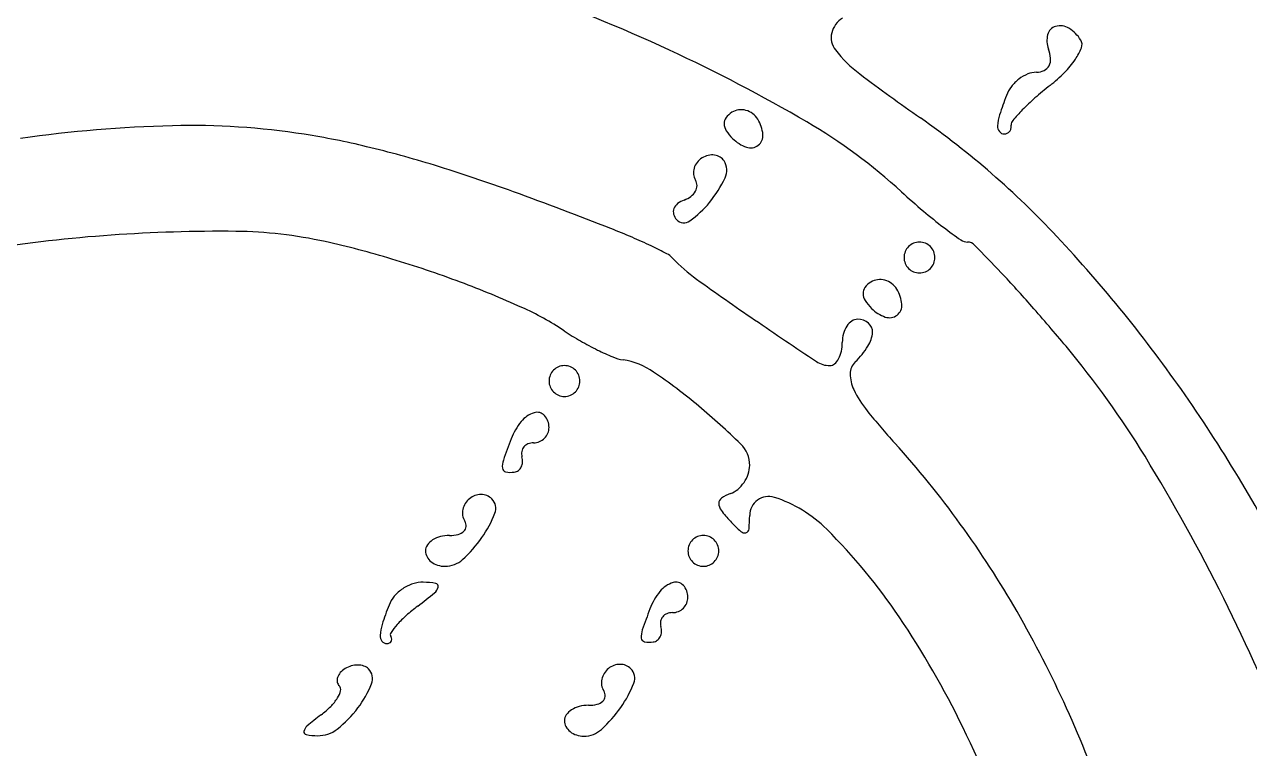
# Model space of a CAD drawing. Header units: metres. Extents: x -22 to 82, y -7 to 32.
# Drawn here: x 10.2981 to 10.4659, y 27.9833 to 28.0825 of the extents above; entities that cross this region are included whole.
import ezdxf

# ---------------------------------------------------------------- set-up
doc = ezdxf.new("R2010")
doc.units = ezdxf.units.M
doc.header["$LTSCALE"] = 2
doc.header["$MEASUREMENT"] = 0
doc.layers.add('ZSILUETAEDIFICIO', color=253, linetype='CONTINUOUS')
doc.layers.add('ZVEREDA', color=253, linetype='CONTINUOUS')

msp = doc.modelspace()

# ---------------------------------------------------------------- hatches: boundary and pattern name
at = {"layer": 'ZVEREDA'}
h = msp.add_hatch(dxfattribs=at)
h.set_pattern_fill('AR-SAND', color=256, scale=0.08)
h.set_pattern_definition([(37.50000000000001, (100.3217642182751, 117.4581959786875), (-0.0050394686487687, 0.1541459015210527), [0, -0.1216, 0, -0.136, 0, -0.13]), (7.499999999999999, (100.3217642182751, 117.4581959786875), (0.1415821364214182, 0.2257716852183792), [0, -0.0656, 0, -0.1096, 0, -0.042]), (327.5, (100.2233642182753, 117.4581959786875), (0.2491313489401196, 0.0004527242829572), [0, -0.04, 0, -0.144, 0, -0.188]), (317.5, (100.2233642182753, 117.4581959786875), (0.2404901283657835, 0.0702140451947399), [0, -0.02, 0, -0.0944, 0, -0.108])])
h.paths.add_polyline_path([(31.4583351261974, 30.10001185127862), (-5.580466054143699, 30.14202237673669), (-5.496152509190097, 24.7095630808688), (0.5053741138006274, 24.71459050236479), (0.5053741138006274, 23.02514520136083), (2.905374113800207, 23.02514520136083), (2.905811148500817, 24.71459050236479), (7.70575982083821, 24.71459050236479), (7.70575982083821, 23.02524487001511), (10.1053227861378, 23.02524487001511), (10.1057598208379, 24.71459050236479), (12.50561829493628, 24.71459050236479), (14.90575982083172, 24.71459050236479), (14.90575982083172, 23.02514520136083), (17.30547676903481, 23.02514520136083), (17.30591380373539, 24.71459050236479), (22.10547676902863, 24.63459050236452), (22.10547676902863, 23.02461800278962), (24.5050398048495, 23.02461800278962), (24.5050398048495, 24.63406330379348), (31.4583221007949, 24.61459050236454), (29.30561829493013, 24.61459050236454), (29.30561829493013, 20.61092766967829), (30.50572014345363, 20.61326742045304), (30.50572014345363, 24.61459050236454), (31.4583221007949, 24.61459050236454)])
h.paths.add_polyline_path([(3.274978631708791, 29.84745587849517), (21.85115500656482, 29.84745587849517), (21.85115500656482, 26.26298918530352), (3.274978631708791, 26.26298918530352)], flags=16)
edge = h.paths.add_edge_path(flags=0)
edge.add_line((4.190763625501631, 28.45334721717251), (4.191796270515823, 28.45334721717251))
edge.add_arc((4.030850849770815, 28.47872758158093), 0.1629343160792154, 351.0385129392877, 357.3660182868147)
edge.add_arc((4.112611057247875, 28.47496619707363), 0.0810876329450389, 344.53720768220717, 357.3660765305271, ccw=False)
edge = h.paths.add_edge_path(flags=0)
edge.add_arc((4.129473601766023, 28.48361260777853), 0.0424070857397566, 8.446156974039805, 17.04280200703507)
edge.add_arc((4.048520085864993, 28.46875624364435), 0.1245244297232045, 3.3254775150875844, 12.657113459455672, ccw=False)
edge.add_arc((4.009668740244905, 28.46649875537224), 0.1634413066505545, 3.325477516473139, 5.867953198212037)
edge.add_arc((4.024461425057098, 28.46801930679646), 0.148570677863494, 5.867861931155238, 8.446156969658695)
edge = h.paths.add_edge_path(flags=0)
edge.add_arc((4.187625943115307, 27.71049756740979), 0.005506773619038, 0, 44.649192788606285, ccw=False)
edge.add_line((4.193132716734738, 27.71049756740979), (4.193170576032799, 27.71059180186387))
edge.add_arc((4.083131412969806, 27.72142825678299), 0.110571452748189, 354.3757511834748, 357.7808422671732)
edge.add_arc((4.083495542828814, 27.72707965905653), 0.1105714527485412, 354.8460124112327, 363.6003750095574)
edge.add_arc((4.265141154600997, 27.71569919341579), 0.0736096129205384, 165.585485692761, 181.0365879312016)
edge = h.paths.add_edge_path(flags=0)
edge.add_ellipse((4.155844521799992, 27.55226263330349), major_axis=(-0.004886144824328529, 0.5517489951021792), ratio=0.0764573230342362, start_angle=264.41174822548277, end_angle=281.9145976805995, ccw=False)
edge.add_arc((-177.0033036909715, 27.24610176780652), 181.2017851309283, -3.410605131648481e-12, 0.07993633669821065, ccw=False)
edge.add_line((4.198481439956822, 27.24610176779618), (4.210484766247419, 27.6590139235833))
edge.add_ellipse((4.18687514976483, 27.77778923014426), major_axis=(0.01575538398604225, -0.1077800230216994), ratio=0.5161088083865675, start_angle=337.05526251174393, end_angle=345.80434126128097, ccw=False)
edge = h.paths.add_edge_path(flags=0)
edge.add_arc((387.0379938681306, 26.57348742740584), 383.1770730560518, 179.7962796488156, 179.8227156500893, ccw=False)
edge.add_arc((63.47661150482531, 27.72394417231078), 59.61364541384286, 179.6242268241421, 179.7962796450261, ccw=False)
edge.add_arc((107.9126775625507, 27.43250698258277), 104.0506671673548, 179.4892207827528, 179.6242268252662, ccw=False)
edge.add_arc((4.908773407262004, 28.32581589378475), 1.043191389333353, 173.5744382351789, 178.1175676432889, ccw=False)
edge.add_arc((3.941956756071903, 28.43638332363668), 0.0700943375474026, 136.9440126095541, 174.9430767679891, ccw=False)
edge.add_arc((3.939591411760631, 28.44492007257332), 0.0627084935053294, 98.57263522089539, 141.1716653543758, ccw=False)
edge.add_arc((3.971787529488921, 28.27408536092594), 0.2365196678389941, 91.78341864015289, 100.1162303726033, ccw=False)
edge.add_arc((4.161354391850892, 22.18584956753244), 6.327705978506592, 91.01273401402932, 91.78341864030182, ccw=False)
edge.add_line((4.049514576590127, 28.51256710557305), (4.169165289891879, 28.51468221717266))
edge.add_line((4.169165289891879, 28.51468221717232), (4.179750299263304, 28.53043944484654))
edge.add_arc((4.190827730734469, 28.52494372944767), 0.0123657743692955, 51.76101418273163, 153.6131534045893, ccw=False)
edge.add_line((4.198481439891822, 28.53465625290397), (4.198481439891822, 28.53636044799151))
edge.add_arc((4.193339192636984, 28.51586697619842), 0.0211287740527576, 75.9140893002533, 183.0668013861589)
edge.add_line((4.172240678425823, 28.51473658199643), (4.049514576590127, 28.51256710557305))
edge.add_arc((4.161354391844498, 22.18584956753244), 6.327705978506354, 91.01273401397248, 91.78341864024476)
edge.add_arc((3.971787529489319, 28.27408536092594), 0.2365196678390667, 91.78341864027549, 100.1162378328985)
edge.add_arc((3.941258338745911, 28.44519436956017), 0.0627084935053418, 100.1162378329312, 120.5228893311077)
edge.add_arc((3.942263761789718, 28.43729516592452), 0.0700943375474093, 117.9506432260986, 158.4595108276586)
edge.add_arc((4.001405707587139, 28.41591235581501), 0.1329691207264811, 159.2459526752788, 175.8968395766796)
edge.add_arc((4.909294928725814, 28.35078371074917), 1.04319138933335, 175.8968395763732, 179.4892207827571)
edge.add_arc((107.9126775622392, 27.43250698108915), 104.0506671670563, 179.4892207819287, 179.6242268244366)
edge.add_arc((63.47661150489225, 27.72394417644966), 59.6136454138861, 179.6242268281098, 179.7962796489794)
edge.add_arc((387.0379938451551, 26.57348740949783), 383.1770730331307, 179.7962796461218, 179.8227156473993)
edge.add_line((3.862755088178147, 27.75911035599103), (3.884622839891307, 27.72070371717251))
edge.add_arc((3.929255688633731, 27.74845655913333), 0.0525576961415898, 211.8734753522308, 222.0820973833024)
edge.add_arc((3.940104661909288, 27.75825274944765), 0.0671749997825091, 222.0818102784924, 230.2563674642507)
edge.add_arc((3.958449832274908, 27.78343227505326), 0.0982851158739191, 231.4181484407944, 254.9741783521728)
edge.add_arc((3.959368323424485, 27.7758030788865), 0.0911999037654329, 253.1739702547738, 268.217256623099)
edge.add_arc((3.968627737210397, 41.24924821526616), 13.56460629090511, 269.9489048779313, 270.3532500274084)
edge.add_arc((4.049525169780992, 16.95504494612499), 10.72985513343538, 89.5075836061958, 89.98540653837108, ccw=False)
edge.add_arc((4.130247462298712, 27.54011210430104), 0.1448483138350315, 64.17034698782749, 85.44946313993978, ccw=False)
edge.add_arc((4.191746138397974, 27.66642980881176), 0.0043674083606586, 1.4282544963651844, 68.34992075025048, ccw=False)
edge.add_arc((4.197384248272812, 27.67701561994579), 0.0105538936861254, 212.0429010611537, 263.0773218994982, ccw=False)
edge.add_arc((4.200612712082403, 27.70999352945552), 0.0404527841329601, 231.8085000024286, 252.4850053579366, ccw=False)
edge.add_arc((4.161788889977004, 27.66257060467501), 0.0208577567284913, 48.53142696656482, 82.63062587060486)
edge.add_arc((4.11933816690663, 27.13308106570912), 0.5520225538390414, 85.31102351279071, 89.99478211468639)
edge.add_arc((4.118411279294634, 16.9552485283175), 10.72985513343608, 89.99478211606726, 90.35325002811415)
edge.add_arc((4.073781246147718, 41.2494889468843), 13.56460629090747, 269.50474175352076, 269.9090879921701, ccw=False)
edge.add_arc((3.956613111675125, 27.77658927219733), 0.0911999037654514, 239.2648217281377, 269.94890487625094, ccw=False)
edge.add_arc((3.940104661909288, 27.75825274944765), 0.0671749997825307, 215.766892496466, 243.3781184107606, ccw=False)
edge.add_line((3.885598753388649, 27.71898970661965), (3.862755088177721, 27.75911035598011))
edge = h.paths.add_edge_path(flags=0)
edge.add_arc((3.982208672812931, 27.77710128656037), 0.0039699795081061, 57.093542815945284, 128.0095147918335, ccw=False)
edge.add_arc((3.983777369758798, 27.77691396217733), 0.0035691351575788, -36.39606693346491, 80.51639118771561, ccw=False)
edge.add_arc((3.985008823383225, 27.77555727172944), 0.0018093348073117, 293.7971605359992, 335.12409378026587, ccw=False)
edge.add_arc((3.984854518882713, 27.77590723729099), 0.002191808038586, 257.1681723130867, 293.7964911424778, ccw=False)
edge.add_arc((3.98554989726631, 27.77896024180501), 0.0053230039216045, 238.282669802615, 257.1684968903267, ccw=False)
edge.add_arc((3.980302814458611, 27.77683864407101), 0.0034331700992157, 99.02971341141892, 315.4979837284754, ccw=False)
edge = h.paths.add_edge_path(flags=0)
edge.add_arc((4.003867887505493, 27.77651366478631), 0.0041965817445002, 179.5419055987072, 270.4580944011244)
edge.add_arc((4.003949051078308, 27.77651352882827), 0.0041965817444636, 269.3499522369119, 383.1232100615633)
edge.add_arc((4.003864094692489, 27.77672872215237), 0.0041965817444639, 19.96411019100292, 182.4788541983977)
edge = h.paths.add_edge_path(flags=0)
edge.add_arc((3.979353550216473, 28.42993420992462), 0.0009651872828333, 125.0907544769644, 237.6009057839097)
edge.add_arc((3.995965221876986, 28.40704187017155), 0.0279429480104366, 127.8062335931203, 268.779035296377)
edge.add_line((3.995369806797299, 28.37910526650563), (4.002718144077988, 28.38645734180113))
edge.add_arc((4.10007393273122, 28.38764962442366), 0.0973630891154655, 166.3647067637932, 180.7016464897838, ccw=False)
edge.add_arc((3.991574634341134, 28.42003595056144), 0.0167827455633406, 325.7976337708378, 488.477492724186)
edge.add_arc((3.995342312636922, 28.45231582363164), 0.0238394652163404, 233.4109544616884, 272.5958997522416)
edge.add_arc((3.987035091752404, 28.42505208948006), 0.0100004255996245, 20.17316381762081, 145.4473270086913)

# ---------------------------------------------------------------- linework, layer by layer
at = {"layer": 'ZSILUETAEDIFICIO'}
for centre, radius, start, end in [((10.2861916228928, 27.86268072773811), 0.2383876430528944, 65.12823127764773, 70.51075287687961), ((10.4119231257948, 28.08052488459276), 0.0033274587579453, 121.7174357883785, 166.269646881682), ((10.43978667170379, 28.08070552467353), 0.0015572757309076, 105.5201894173589, 166.2841213048694), ((10.43998770434899, 28.07998150490386), 0.0023086869036134, 58.36049932924392, 105.5194581811926), ((10.43859536029214, 28.07772175195464), 0.0049629486398882, 31.71730872295899, 58.3606338690279), ((10.41133958381872, 28.08066746874226), 0.0027267496124189, 166.2697366549018, 217.9386369494698), ((10.4414894117765, 28.0802899251355), 0.003310001246021, 166.2838474472766, 200.9937057298027), ((10.4418242853005, 28.079717328475), 0.0011671243080943, 338.6115647759785, 31.71714076480553), ((10.29246131408061, 27.87620516267987), 0.2234806189340594, 59.68087667730228, 65.12822089847145), ((10.42327490574624, 28.08997169912556), 0.0178601766050557, 217.9383911969365, 233.071550913574), ((10.43426220781274, 28.07751660772584), 0.0044310430369022, 4.132737628289629, 20.99327880041402), ((10.43541491597782, 28.08222756202554), 0.0080505309931481, 325.8234357223482, 338.6120853956331), ((10.43715925623181, 28.07750614601315), 0.001479851524876, 295.2730957530889, 332.3455756800291), ((10.43679071111697, 28.07769930570578), 0.0018959478686933, 332.3444249732943, 4.132725819465466), ((10.4314960566914, 28.08488852434181), 0.0127874264483796, 315.3280440838674, 325.8232470412867), ((10.60039630134563, 28.32563270298874), 0.3126619702239304, 233.0716880379479, 234.9518641570641), ((10.43786347775884, 28.07046818282248), 0.0057333276280258, 127.8860745293513, 142.5027748055403), ((10.43755032103599, 28.07087071092724), 0.0052233315429613, 112.5865156050535, 127.8864707288058), ((10.4367366913163, 28.07282667351183), 0.0031048927421527, 90.000225256457, 112.5868373212063), ((10.43673669189613, 28.07840127078646), 0.0024697045323923, 269.9997033582642, 295.2721500126124), ((10.42537927414583, 28.09093564885427), 0.0213887486477927, 308.1885755987423, 315.3280695382681), ((10.43718365087602, 28.07098987894966), 0.0048763962232927, 142.5036969297192, 159.0070076075959), ((10.4691028323611, 28.035349996256), 0.049332636503951, 128.1884905459, 131.3116047442398), ((10.48562368028271, 28.05240165521315), 0.0567604834810618, 159.0064084544352, 161.8385092602177), ((10.4566402578769, 28.04953003720584), 0.0304543599905357, 131.3115842042812, 135.7940635204051), ((10.3965129118358, 28.06799811078213), 0.0028704185964498, 121.7172248658192, 143.3392968911335), ((10.39624752609765, 28.06842754072204), 0.0023656021315717, 97.62213844920858, 121.71751280948), ((10.3962740858635, 28.06822914830701), 0.0025657644942608, 74.95087813791426, 97.62237175306973), ((10.39623750569598, 28.06809324634497), 0.0027065034389029, 52.94938114115278, 74.95005142813903), ((10.39615838079251, 28.06798834108713), 0.0028379030594815, 31.71809708991359, 52.95054586219545), ((10.43723046113311, 28.06827648021704), 0.0058300041139375, 161.8383025944485, 176.9107639561119), ((10.45667617107873, 28.04949534494864), 0.0305042927599842, 135.7943853785837, 139.4151773656761), ((10.32280895853111, 27.89060952402451), 0.1780482453460931, 91.43131192003165, 98.15476104317874), ((10.32087677494499, 27.96794125995643), 0.1006923747501997, 81.12894164435654, 91.43134072316549), ((10.39527664451523, 28.06891827274745), 0.0013292972741739, 143.3391247816635, 181.7666768517223), ((10.39581325562111, 28.06893483948136), 0.0018661640504394, 181.7671508352695, 212.7664696924361), ((10.39451267221352, 28.06697127933728), 0.0047725273971992, 5.200487558691635, 31.7174148654842), ((10.36688237299649, 28.00346402133715), 0.0760583983669725, 47.51147118611591, 59.68087457050388), ((10.35193461469842, 27.97142656632047), 0.1199986323101735, 43.11838232502209, 54.95180958847781), ((10.43257215447622, 28.06852789665857), 0.0011649177120169, 176.9112191618429, 218.5472812085044), ((10.4322261277155, 28.06848545502845), 0.0010662919077469, 321.5853309740456, 345.0869240586538), ((10.4319889323894, 28.06854856631554), 0.0013117397730014, 345.0894344872092, 5.209367558817184), ((10.43419924546581, 28.06875005521584), 0.0009077380200644, 139.4142522920402, 185.2074993663981), ((10.3199864983583, 27.96223763847416), 0.106465059603046, 76.42856222518367, 81.12890720554874), ((10.3997170450896, 28.07144739813685), 0.0065086335669546, 212.7662489835551, 225.0000989896614), ((10.39862337773343, 28.07035372660062), 0.0049619514033953, 225.0000957156544, 250.8451938227948), ((10.39760362058473, 28.06725261288227), 0.0016688021521433, 307.3122491571051, 5.200190541234049), ((10.4323467828215, 28.06834831222864), 0.0008767459746729, 218.5466745684211, 269.9997574122611), ((10.43234678456398, 28.06836075011466), 0.0008891838605865, 269.9996485193053, 296.3555590515505), ((10.43232310936332, 28.06840852453985), 0.0009425028140551, 296.3558825806177, 321.5864429929528), ((10.3081320414997, 27.91313184040064), 0.1569814683404703, 72.9148518350674, 76.4284121071762), ((10.39756418128829, 28.06730435411998), 0.001733860693293, 250.8448451359461, 307.3123950777889), ((10.28749615137963, 27.84599186078697), 0.2272211780749427, 70.03807096931249, 72.91485555074688), ((10.39210910498721, 28.06211227952463), 0.0023738145440397, 141.8399203824546, 163.469488311258), ((10.39229772776773, 28.06196406385732), 0.0026137029293244, 121.7173123295238, 141.8399744582162), ((10.39241881096649, 28.06176820274396), 0.002843969548626, 103.27831411855, 121.7179145341078), ((10.39231705605812, 28.06219927636437), 0.002401049096564, 82.34296505086387, 103.2777176678883), ((10.39236664984699, 28.06256809864868), 0.0020289074282657, 59.33497279027164, 82.34320742505312), ((10.39259041854731, 28.06294551793263), 0.001590138984742, 31.71695699452228, 59.33450808032706), ((10.3918804381303, 28.06250668816853), 0.002424790860246, 334.7570031421382, 31.71789357845152), ((10.391896838815, 28.06217532939047), 0.0021523823629395, 163.4707843271805, 186.3240486971203), ((10.39161620658001, 28.06214417595635), 0.0018700262320069, 186.3224616238516, 211.7167083623843), ((10.37910987142712, 28.06852798060947), 0.016543690837834, 320.9227171890874, 334.7563447431887), ((10.38882295022972, 28.06041787056267), 0.0014136319949654, 359.5033156029279, 31.7177303060532), ((10.38861422264543, 28.06041971730451), 0.0016223677459301, 330.4458582863953, 359.5019989420753), ((10.1772602360131, 27.54249438675527), 0.5501184895848193, 68.5520496889405, 70.03805220165502), ((10.38954966665889, 28.05541053145618), 0.0032000457558664, 109.647563233013, 127.9981291068197), ((10.38725686264232, 28.06183258320385), 0.0036190230155712, 289.647642783933, 306.4343280375825), ((10.38134735082193, 28.06671102875453), 0.0136613952108813, 305.3528799361526, 320.9229589117618), ((10.38807351930222, 28.06072622934704), 0.0022439059460879, 306.4351777463041, 330.447591693145), ((10.48915080664372, 28.13695015492755), 0.1049612627956709, 227.5114371402526, 229.6883821042128), ((10.38822307545772, 28.05679559319617), 0.0012392391512749, 158.5551287578597, 194.5451929646053), ((10.38866125700341, 28.05690923576668), 0.001691917513064, 194.5436295154171, 223.0502389444254), ((10.3885759275324, 28.05665697109868), 0.0016183442452481, 127.9987068508957, 158.5544035714821), ((10.4640781515493, 28.10739706212877), 0.0662053170940133, 229.6880558759289, 232.7625921356105), ((10.38844457401521, 28.05670684727517), 0.0013954168916006, 223.0510540761901, 305.3529840539139), ((10.4705143775293, 28.11586522069825), 0.0768417974520586, 232.7626958373917, 234.9478906464043), ((10.32491042713562, 27.84241868253093), 0.211724202090384, 94.0444400891032, 98.71340009926759), ((10.32486025804224, 27.84312285576652), 0.2110182440606514, 89.40813693997083, 94.04433726890605), ((10.32642622049551, 27.99470338901631), 0.0594296221306691, 77.50233627811988, 89.40821989008975), ((10.34084117453381, 27.95887916370827), 0.1027539783371153, 66.7962349425202, 68.55174329217154), ((10.3528396516169, 27.98686821667735), 0.0723015475903544, 64.51171267253939, 66.7963634947938), ((10.42731238773578, 28.05428569426556), 0.0016191280115809, 234.9485787409296, 270.0005794106919), ((10.29793241790074, 27.92085941131347), 0.1939802139670782, 34.86065551884793, 43.11844392829804), ((10.31192899190614, 27.92929919260632), 0.1264212525389777, 73.2234089298243, 77.50221889641283), ((10.35116688194901, 27.98335761641977), 0.0761903098627488, 62.70726033470105, 64.51226925069751), ((10.42069756998191, 28.05055154309895), 0.0020982908723822, 157.3753071537919, 179.9993677297945), ((10.42072622961791, 28.05053965718486), 0.002129317422616, 135.0007884557555, 157.3767585279062), ((10.42072618817863, 28.05053961574555), 0.0021293174226753, 112.6232414641004, 134.9992115355853), ((10.42071430226471, 28.05056827538232), 0.0020982908719379, 90.0006322764197, 112.6246928509962), ((10.42071425595421, 28.05056827538232), 0.0020982908719275, 67.37530714900383, 89.9993677235803), ((10.42070237004083, 28.05053961574447), 0.0021293174236129, 45.00078848604417, 67.37675855896137), ((10.42070232860101, 28.05053965718594), 0.0021293174221929, 22.6232414438527, 44.99921151395584), ((10.42073098823701, 28.05055154309781), 0.002098290872795, 0.0006323012501987612, 22.62469287485876), ((10.42731239761471, 28.05133196742833), 0.0013345988255051, 44.33417797341856, 89.99972117539572), ((10.2050908642448, 27.83421429594028), 0.3120152920873854, 43.36887347466332, 44.33441623844311), ((10.30384572366552, 27.90248494862095), 0.1544273751872635, 69.5409226068798, 73.22357832679269), ((10.384793234992, 28.04852783970142), 0.0028562139624781, 43.23065082854378, 62.70636905663515), ((10.40341054195031, 28.06602960828479), 0.0226960075050088, 223.2310225887911, 234.3196376623669), ((10.42069756998151, 28.05055158940928), 0.0020982908719379, 180.0006322764197, 202.6246928509859), ((10.42072622961791, 28.05056347532337), 0.0021293174226753, 202.6232414720938, 224.9992115442445), ((10.42070232860101, 28.05056347532229), 0.0021293174221787, 315.0007884860442, 337.3767585561473), ((10.42073098823741, 28.05055158941047), 0.0020982908723822, 337.3753071203532, 359.9993676925357), ((10.42072618817863, 28.05056351676262), 0.0021293174227384, 225.0007884644147, 247.3767585358996), ((10.4207143022652, 28.05053485712574), 0.0020982908719275, 247.3753071351691, 269.999367711152), ((10.42071425595373, 28.05053485712574), 0.002098290871903, 270.000632288848, 292.6246928648309), ((10.42070237004083, 28.05056351676382), 0.0021293174234792, 292.6232414410386, 314.9992115139558), ((10.3077021605188, 27.9311429778453), 0.1708620154740727, 41.27751773050776, 43.36898480532804), ((10.3096183813675, 27.91795860661), 0.1379119984584321, 65.76726144727786, 69.5408787895816), ((10.6330019277882, 28.38577389644348), 0.4163311358421322, 234.3198677153873, 235.6532400518502), ((10.41431164451501, 28.04565327274742), 0.0013292972741739, 143.3391247816635, 181.7666768517223), ((10.41554791183563, 28.04473311078215), 0.0028704185964498, 121.7172248658192, 143.3392968911335), ((10.4152825260978, 28.04516254072098), 0.0023656021327778, 97.62213844555615, 121.7175128043688), ((10.41530908586381, 28.04496414830817), 0.002565764493134, 74.95087814112497, 97.62237175643452), ((10.41527250569581, 28.04482824634516), 0.0027065034386833, 52.94938113824958, 74.9500514268979), ((10.41519338079274, 28.04472334108601), 0.0028379030601149, 31.71809710944002, 52.95054588335361), ((10.41484825562043, 28.04566983948104), 0.001866164049934, 181.7671508287266, 212.7664696941246), ((10.41875204508941, 28.04818239813653), 0.0065086335667939, 212.7662489818775, 225.0000989882335), ((10.41354767221421, 28.04370627933713), 0.0047725273968124, 5.200487561909643, 31.71741486836294), ((10.34956313908259, 28.00670441976797), 0.0405908649781251, 56.38496107000672, 65.76705708236057), ((10.41765837773323, 28.04708872660149), 0.0049619514041053, 225.00009572307, 250.8451938312037), ((10.41663862058499, 28.04398761288212), 0.0016688021521639, 307.3122491571051, 5.200190549017446), ((10.20794680378071, 27.84357551514597), 0.3035993189026409, 39.91750009280764, 41.27745675305782), ((10.91781962560179, 28.80256735268432), 0.9211458604214512, 235.6531493673065, 236.2898184314836), ((10.4128251036729, 28.03978329282296), 0.002481269816761, 123.7188989344865, 146.3102772408539), ((10.41225427275484, 28.04063857134753), 0.0014529949065576, 89.99974941824253, 123.7181324752991), ((10.41225428347272, 28.03976951309426), 0.0023220531600186, 50.67682847714145, 90.00010766279009), ((10.41276274325421, 28.04039023282837), 0.0015196665088495, 356.7589709384123, 50.67645583704827), ((10.4165991812886, 28.04403935411983), 0.001733860693293, 250.8448451359461, 307.3123950777889), ((10.39464861865798, 28.07452578859181), 0.0408489197583632, 236.3856553696426, 240.0804546484518), ((10.41487398361622, 28.03891907917301), 0.0047347045065357, 165.1577289389735, 180.0001563348837), ((10.41362487850782, 28.03925010876526), 0.003442480005001, 146.3101694179221, 165.1579817168483), ((10.41039242171723, 28.04052444445324), 0.0038937846502727, 327.0062093100919, 356.759157012514), ((10.39475064685513, 28.07470190817827), 0.0410524572762375, 240.0796381454638, 243.7606899975323), ((10.39240425274212, 28.06994212212612), 0.0357457512785965, 243.7610225676866, 247.4555927229224), ((10.40420676689311, 28.03891911080348), 0.0059325122166674, 348.1926570701908, 359.9995697458022), ((10.40260856570529, 28.0455781770753), 0.013174335702209, 314.9998541814895, 327.006075613653), ((10.34437303454641, 27.95771624004681), 0.1257223346641292, 31.45262187431227, 39.9175450438256), ((10.38108881123551, 28.04268387001252), 0.0062321692397092, 247.4551214282811, 260.9101086746257), ((10.37847390074032, 28.026339643298), 0.0103199153359127, 55.72965152311676, 80.91039905933708), ((10.40844092156041, 28.03908015784816), 0.0033335915942241, 236.2898200212158, 270.0001297521769), ((10.40749538924481, 28.03782683798551), 0.0024330616485872, 310.9230620856542, 331.8373596801135), ((10.40625466264302, 28.03849091760253), 0.0038403300049123, 331.8393445283187, 348.1939943704343), ((10.41361177728299, 28.03457492066156), 0.0023865870444943, 135.0000438131673, 179.381902955027), ((10.372081229618, 28.03361965718483), 0.0021293174230358, 135.0007884644147, 157.3767585326241), ((10.3720811881783, 28.03361961574552), 0.0021293174226753, 112.6232414641004, 134.9992115355853), ((10.37206930226441, 28.03364827538104), 0.0020982908729873, 90.0006322639914, 112.6246928390549), ((10.37206925595433, 28.03364827538212), 0.0020982908719275, 67.37530714900383, 89.9993677235803), ((10.37205737004052, 28.03361961574552), 0.0021293174227384, 45.0007884644147, 67.37675853589961), ((10.3720573286011, 28.03361965718483), 0.0021293174226753, 22.6232414720938, 44.99921154424447), ((10.33905411917411, 27.96848744227248), 0.0803256032634621, 50.17881733436473, 55.72992174288083), ((10.40844092437763, 28.03673613793404), 0.000989571680077, 270.0002739866405, 310.9242691193039), ((10.41598972569611, 28.03454929140531), 0.0047646735681671, 179.3821992209132, 205.867015724459), ((10.37205256998124, 28.03363154309898), 0.0020982908719275, 157.3753071490141, 179.9993677235803), ((10.37205256998161, 28.03363158940948), 0.0020982908724451, 180.0006322764197, 202.6246928519422), ((10.372081229618, 28.03364347532334), 0.0021293174229968, 202.6232414673759, 224.9992115355853), ((10.3720573286011, 28.03364347532334), 0.002129317422616, 315.0007884557555, 337.3767585279062), ((10.37208598823761, 28.03363154309898), 0.0020982908719379, 0.0006322764196846798, 22.62469285098589), ((10.3720859882371, 28.03363158940948), 0.0020982908723822, 337.3753071480579, 359.9993677235803), ((10.3720811881783, 28.03364351676265), 0.0021293174227384, 225.0007884644147, 247.3767585358996), ((10.37206930226489, 28.03361485712696), 0.0020982908730643, 247.3753071471131, 269.9993677235803), ((10.3720692559539, 28.03361485712577), 0.002098290871903, 270.000632288848, 292.6246928648309), ((10.37205737004052, 28.03364351676265), 0.0021293174226753, 292.6232414641004, 314.9992115355853), ((10.42549187245211, 28.03915639811146), 0.0153247978651895, 205.8665793213738, 218.923663838974), ((10.2903645855497, 27.9155877042715), 0.2032031734502185, 26.76744853562316, 34.86066389010814), ((10.32969715244121, 27.95726561916513), 0.0949366312989974, 45.51614882476889, 50.17869436687076), ((10.49460728300141, 28.09497271468246), 0.1041639850010556, 218.9236912136942, 222.095841348458), ((10.37299730947984, 28.02253797866524), 0.0088267117396658, 141.1444951798288, 159.0060698323223), ((10.36900685083199, 28.02575280531266), 0.0037023707489196, 106.9713312015039, 141.1450475942768), ((10.3683224358135, 28.02799536937266), 0.0013576922038859, 42.28733690305253, 106.9704764282475), ((10.36754317261031, 28.02728654602527), 0.0024111064990163, 0.0004807067799813173, 42.2884471110617), ((10.36782732860073, 28.02729847532333), 0.0021293174230358, 315.0007884644147, 337.3767585326241), ((10.36785598823712, 28.0272865894093), 0.0020982908723822, 337.3753071537919, 359.9993677297945), ((10.45305726339512, 27.99181627741456), 0.0945787912981661, 159.0064685193458, 160.8763320884484), ((10.36750713478321, 28.02377387522125), 0.001309847908802, 140.1946090810527, 170.3478981166074), ((10.36759590992747, 28.02369990925928), 0.0014253987189591, 111.5311280687282, 140.1950059469667), ((10.36783924981393, 28.02308299835147), 0.0020885679029797, 89.99919632878137, 111.5297237525596), ((10.36783925595432, 28.02726985712593), 0.0020982908719379, 270.0006322764197, 292.6246928509962), ((10.3678273700404, 28.02729851676264), 0.0021293174226753, 292.6232414641004, 314.9992115355853), ((10.39334208450032, 28.02206769623496), 0.0041071946093355, 359.9999305166657, 45.51615586410144), ((10.3178941337635, 27.93532330436926), 0.1339861175119414, 29.87117182767892, 42.09588058669274), ((10.36620582961473, 28.02193147104254), 0.002654385197562, 160.8764047539854, 185.5144911093462), ((10.3678586797557, 28.02371407078846), 0.0016664435309205, 170.3473497473078, 195.5237951550162), ((10.36400591101693, 28.02264388104396), 0.0023321978688656, 357.0791635786384, 15.52377344754045), ((10.23209705010569, 27.88904203733165), 0.2573355665230205, 26.49895805150379, 31.45243803226886), ((10.36411617133689, 28.02172973388866), 0.0005550115774222, 185.5152594269543, 259.3871762966435), ((10.364701932381, 28.02485526037731), 0.003734953688651, 259.3855088548509, 277.5942000491203), ((10.3650353961286, 28.02235411977529), 0.0012116815307498, 277.5942923691698, 306.6499819826188), ((10.3649524172445, 28.02246563578984), 0.0013506826698765, 306.6502797175885, 333.4349069652361), ((10.36466298532721, 28.0226103296792), 0.0016742675212277, 333.4355905656864, 357.0800468542787), ((10.39385044188862, 28.02206771823194), 0.0035988372210682, 340.9143535982134, 359.9995704948734), ((10.39275445550831, 28.02242787490263), 0.0047499349344009, 310.1335700576878, 325.5784026913788), ((10.39269834079712, 28.02246626720103), 0.0048179263078839, 325.5790042655753, 340.9152369584652), ((10.36067724603413, 28.0155160169823), 0.0025722399256612, 90.54333006825496, 129.1909727456685), ((10.3606724388799, 28.01602366549747), 0.0020645686506457, 45.00020657640433, 90.54352347534044), ((10.3967001349813, 28.01304242765298), 0.0055036482928931, 110.1357419141936, 124.3353774778402), ((10.39364707514574, 28.02136910294217), 0.0033650999689884, 290.1363515701296, 310.1336987890818), ((10.40003789783191, 28.01523107455398), 0.0025886187220037, 72.09471573857131, 180.0001837059789), ((10.36023133441063, 28.01557477986603), 0.0021386426583023, 167.2192768365537, 211.7178721495821), ((10.36071963865672, 28.01546397872346), 0.0026393600727602, 129.1903822804325, 167.218559290465), ((10.36083853734382, 28.01618978690988), 0.0018296537233263, 338.551307107239, 44.99972495097233), ((10.3940831566122, 28.0168737325485), 0.0008638775026784, 124.3369417288454, 180.0010807162854), ((10.39477031031331, 28.01687370009978), 0.0015510312036722, 179.999403256046, 217.2861593096218), ((10.39528724574913, 28.00052754432232), 0.0180405602336555, 45.19625155380747, 72.09458388277861), ((10.35732048004391, 28.01377578430112), 0.0012832659011752, 356.7872904389005, 31.71637972183677), ((10.3474792306927, 28.0214381639608), 0.0161829298604104, 325.1254606809832, 338.5518984558649), ((10.40833879002301, 28.02720525843949), 0.0186052019354849, 217.2869571091158, 223.3318639513072), ((10.41419472710029, 28.03272941631428), 0.0266555633704446, 223.3313167668377, 227.6955816440878), ((10.377583798708, 28.01523101348903), 0.019865480401747, 354.6203792664595, 0.0001521842274883348), ((10.3570789750145, 28.0143532452185), 0.0017806465791996, 283.8898190323841, 313.4207766779676), ((10.35764256182782, 28.01375765796325), 0.0009606744619133, 313.422565955279, 356.7901190003465), ((10.39673735057448, 28.01354700133498), 0.0007186198421377, 227.6966238057224, 286.7000469206939), ((10.39677431095041, 28.01342387805187), 0.0005900686394516, 286.6980463204354, 354.6188788582652), ((10.35156901205281, 27.95650851370243), 0.0800805393941941, 34.02249176952917, 45.19639064600614), ((10.35444279852001, 28.01036655286981), 0.0014085194107519, 145.0623058855672, 179.9994555511018), ((10.35538169299912, 28.00971068535432), 0.0025538076016652, 122.6771825818017, 145.0629138449642), ((10.355966417346, 28.00879913625187), 0.0036367777432988, 104.2562324458591, 122.6776165274809), ((10.35633155895241, 28.00736170181813), 0.0051198644361779, 89.99949465500566, 104.255292263049), ((10.35633161921052, 28.01737554218295), 0.0048939759288038, 269.9998232034829, 283.8896238087997), ((10.3462024277066, 28.02232817878144), 0.0177393206316231, 312.1860910692614, 325.1250686301475), ((10.39108756998144, 28.01036654309883), 0.0020982908719275, 157.3753071490141, 179.9993677235803), ((10.3911162296188, 28.01035465718502), 0.0021293174233681, 135.0007884730646, 157.3767585429725), ((10.39111618817813, 28.01035461574543), 0.0021293174225145, 112.6232414527827, 134.999211522615), ((10.39110430226512, 28.01038327538231), 0.002098290871903, 90.00063228884795, 112.6246928648309), ((10.39110425595371, 28.01038327538231), 0.0020982908719275, 67.37530713516908, 89.99936771115203), ((10.3910923700407, 28.01035461574435), 0.0021293174236129, 45.00078849036454, 67.37675855896137), ((10.39109232860099, 28.01035465718502), 0.0021293174229968, 22.62324146173451, 44.9992115355853), ((10.39112098823782, 28.01036654309883), 0.0020982908719379, 0.0006322764196846798, 22.62469285098589), ((10.35472300352313, 28.01036654827897), 0.0016887244137877, 179.9993901277519, 208.530595688595), ((10.3552152592604, 28.01063418400406), 0.0022490320006349, 208.5310928763566, 231.550444627644), ((10.39108756998192, 28.01036658940927), 0.0020982908723577, 180.0006322702055, 202.6246928462081), ((10.39111622961829, 28.01037847532336), 0.0021293174229968, 202.6232414673759, 224.9992115355853), ((10.39109232860142, 28.01037847532336), 0.002129317422616, 315.0007884557555, 337.3767585279062), ((10.39112098823742, 28.01036658940927), 0.0020982908723822, 337.3753071537919, 359.9993677297945), ((10.35551694224949, 28.01101419724716), 0.0027342357617592, 231.5512210601588, 252.1852513708008), ((10.35569804993591, 28.01157756122899), 0.0033259949748951, 252.1840816607282, 269.9996412286703), ((10.35569801579982, 28.01185085430052), 0.0035992880464914, 270.0002118698917, 312.1865158466214), ((10.39111618817847, 28.01037851676261), 0.0021293174227384, 225.0007884644147, 247.3767585358996), ((10.39110430226472, 28.01034985712596), 0.0020982908719275, 247.3753071490038, 269.9993677235803), ((10.39110425595413, 28.01034985712596), 0.0020982908719379, 270.0006322764197, 292.6246928509962), ((10.39109237004033, 28.01037851676381), 0.0021293174238007, 292.6232414523272, 314.999211522615), ((10.35264893241063, 28.00178893947651), 0.0042811539401062, 88.89083755653579, 108.1999920249751), ((10.3525027235662, 27.99423027180825), 0.0118412355493865, 80.58700594380169, 88.89148669390168), ((10.3880418508318, 28.00248780531211), 0.0037023707493475, 106.9713311927086, 141.145047586047), ((10.38735743581384, 28.00473036937257), 0.0013576922038859, 42.28733691597398, 106.9704764282475), ((10.35308675958214, 28.00041468832598), 0.0057216088343424, 123.63566051744, 139.1379844273744), ((10.35311452109249, 28.00037284272713), 0.0057718258773299, 108.1999918261003, 123.6350142443524), ((10.30767691160582, 28.06143326195786), 0.0734823891373971, 307.0752739941548, 309.3477793117925), ((10.35332943246411, 28.00575158966728), 0.0014782136348919, 309.3475699378445, 346.9732388586402), ((10.35437273518551, 28.00551020078876), 0.0004073498905135, 346.9746287656047, 80.5874378294289), ((10.39203230947965, 27.99927297866543), 0.0088267117396658, 141.1444951798288, 159.0060698323223), ((10.38657817261063, 28.00402154602443), 0.0024111064991389, 0.000480722986255974, 42.28844713033499), ((10.40102368028263, 27.98260665520417), 0.0567604834838967, 159.0064084457036, 161.8385092514978), ((10.35186698057373, 28.00146981898916), 0.0041087971458121, 139.1373470238247, 159.0061828399018), ((10.3679391553294, 27.98168092061701), 0.0264774726469889, 127.0754589445494, 131.5015805078644), ((10.38686232860093, 28.0040334753233), 0.0021293174230358, 315.0007884644147, 337.3767585326241), ((10.38689098823741, 28.00402158940949), 0.0020982908723822, 337.3753071480579, 359.9993677235803), ((10.23454220734149, 27.89026064346064), 0.2546035718959632, 21.53617634277221, 26.49904843414575), ((10.36017170818349, 27.99045990718651), 0.0147555342257969, 131.5015101424239, 138.3584557667754), ((10.47209226340172, 27.96855127742867), 0.0945787912995629, 159.0064685286635, 160.876332097776), ((10.38654213478247, 28.00050887522144), 0.0013098479083071, 140.1946090759653, 170.3478981230826), ((10.38663090992782, 28.0004349092585), 0.0014253987195936, 111.5311280586728, 140.1950059376059), ((10.38687424981373, 27.99981799835251), 0.0020885679018428, 89.99919632878137, 111.5297237523927), ((10.38687425595464, 28.00400485712703), 0.0020982908729873, 270.0006322639913, 292.6246928390549), ((10.38686237004072, 28.00403351676266), 0.0021293174226753, 292.6232414641004, 314.9992115355853), ((10.3147770668877, 27.93167096322333), 0.1244714297077913, 25.99292987315106, 34.02251111715916), ((10.297635585129, 27.92368788538852), 0.1573483042162221, 19.03447478122716, 29.87110751073903), ((10.35263046113391, 27.99848148021727), 0.0058300041148334, 161.8383025972282, 176.9107639588256), ((10.35762247442989, 27.99272658911332), 0.0113443116172075, 138.3586774076531, 145.2176838336481), ((10.38524082961499, 27.99866647104147), 0.0026543851979054, 160.8764047308136, 185.5144910839815), ((10.38369798532742, 27.99934532967916), 0.0016742675207735, 333.4355905587206, 357.080046853496), ((10.38689367975601, 28.00044907078842), 0.0016664435313688, 170.3473497499178, 195.5237951508252), ((10.38304091101674, 27.99937888104364), 0.0023321978689265, 357.0791635842215, 15.5237734529184), ((10.34797215447614, 27.99873289665868), 0.0011649177121586, 176.9112191729976, 218.5472812172454), ((10.34774678282091, 27.99855331222903), 0.0008767459749003, 218.5466746101842, 269.9997574717188), ((10.34774677197922, 27.99858984874413), 0.0009132824900826, 270.0004473358849, 293.3623342150214), ((10.34791971364373, 27.99818949379801), 0.0004771713779889, 293.3617835453416, 331.3166123712467), ((10.34873909040081, 27.99889662902098), 0.0005284018418061, 145.2170150845018, 208.6829155319573), ((10.34734261221431, 27.99813262316076), 0.0010634072798967, 7.650320354143298, 28.68279788603826), ((10.34788941166863, 27.998206047515), 0.0005117001312765, 331.3190398987063, 7.652884615579412), ((10.3831511713372, 27.99846473388885), 0.0005550115777294, 185.5152594458013, 259.3871762548395), ((10.38373693238123, 28.00159026037716), 0.0037349536883655, 259.3855088473491, 277.5942000426543), ((10.38407039612838, 27.99908911977565), 0.001211681531386, 277.5942923663306, 306.6499819870404), ((10.38398741724473, 27.99920063578861), 0.0013506826689614, 306.6502797463893, 333.4349069997374), ((10.34365048110223, 27.99160250710133), 0.0030944807803859, 121.7188276416873, 137.7172740558776), ((10.34377994461991, 27.99139277812066), 0.0033409499061345, 105.8947661668327, 121.7164502761355), ((10.34375254013622, 27.99148917499531), 0.0032407333346373, 89.70803365727478, 105.8955376080571), ((10.3437552059884, 27.99201379573134), 0.0027161058253308, 71.97614862178241, 89.70787503400815), ((10.3441158454705, 27.99312204916947), 0.0015506503276731, 45.00087383986324, 71.97741308242396), ((10.3438524797987, 27.99285872252113), 0.0019230780386444, 338.2701946040894, 44.99988248755193), ((10.37975463865561, 27.99219897872331), 0.0026393600719235, 129.1903822651361, 167.2185592812841), ((10.37971224603439, 27.99225101698153), 0.0025722399264772, 90.54333006809865, 129.1909727439174), ((10.37970743888013, 27.99275866549783), 0.002064568650191, 45.00020657640433, 90.54352347544466), ((10.37987353734414, 27.99292478690978), 0.0018296537230047, 338.5513071020323, 44.9997249610409), ((10.34216737036263, 27.99263973536404), 0.0012508807280482, 161.5002120173181, 191.186230537964), ((10.3427091756287, 27.99245842598134), 0.0018222177898213, 137.7153066480269, 161.4994335884304), ((10.3792663344104, 27.99230977986628), 0.0021386426584218, 167.2192768365537, 211.7178721547656), ((10.34197151656033, 27.99260099591362), 0.0010512323951344, 191.1857886564901, 224.9996997296255), ((10.33800530852912, 27.99209689990954), 0.0035138773308646, 327.6443287062188, 345.3263908393301), ((10.34074897528333, 27.99137845109345), 0.0006777045648837, 345.3273628185314, 45.00067758512011), ((10.33262675315947, 27.99733276220837), 0.014007529606871, 322.7735184064525, 338.2701389026963), ((10.37635548004371, 27.99051078430011), 0.0012832659015782, 356.787290480576, 31.71637975638311), ((10.36651423069247, 27.99817316396076), 0.0161829298604104, 325.1254606809832, 338.5518984558649), ((10.33530070347049, 27.99381027109104), 0.0067155221152812, 314.9630230118439, 327.644974316615), ((10.37536655895272, 27.98409670181798), 0.0051198644363983, 89.99949465500566, 104.2552922624068), ((10.37536661920942, 27.99411054218086), 0.0048939759267574, 269.9998232194548, 283.8896238255205), ((10.37611397501473, 27.99108824521932), 0.0017806465797526, 283.8898190128986, 313.4207766578493), ((10.37667756182802, 27.99049265796344), 0.0009606744620784, 313.4225659459507, 356.7901189868157), ((10.37115548908221, 27.9451989115683), 0.0536253970382215, 127.2113587938319, 129.8518898349493), ((10.33088377445461, 27.99823322637604), 0.0129662656996605, 307.2110232878244, 314.9620191740912), ((10.33090665722213, 27.99863957968898), 0.0161677383836256, 308.3096943088134, 322.773687410334), ((10.37347779852033, 27.98710155287068), 0.0014085194107519, 145.0623059264837, 179.9994555881), ((10.37441669299889, 27.98644568535434), 0.0025538076016652, 122.6771825818017, 145.0629138449642), ((10.3750014173458, 27.98553413625064), 0.0036367777442557, 104.2562324344914, 122.6776165178263), ((10.3652374277074, 27.99906317878146), 0.0177393206308769, 312.1860910675748, 325.1250686284806), ((10.33755991797278, 27.98544744559979), 0.0011982390968438, 129.8535081108737, 170.5313098844817), ((10.3383373487529, 27.98923394572176), 0.0041810321241606, 268.7930271890035, 308.3098547183616), ((10.37375800352331, 27.98710154827882), 0.0016887244137877, 179.9993901277519, 208.530595688595), ((10.37425025926063, 27.98736918400414), 0.002249032000813, 208.5310928814647, 231.5504446312416), ((10.37473301580013, 27.98858585430003), 0.0035992880456806, 270.0002118698917, 312.1865158485479), ((10.3132324497208, 27.93091768545833), 0.1261899376550193, 17.22345773874898, 25.99299254494976), ((10.33676142721538, 27.98558060348751), 0.0003887216401282, 170.529112075629, 260.6545616214041), ((10.33848031765024, 27.99602695471219), 0.0109755454429344, 260.6559674281806, 268.7938174755924), ((10.37455194224981, 27.98774919724701), 0.0027342357617592, 231.5512210601588, 252.1852513708008), ((10.37473304993611, 27.98831256122895), 0.0033259949748951, 252.1840816607282, 269.9996412286703)]:
    msp.add_arc(centre, radius, start, end, dxfattribs=at)

doc.saveas('drawing.dxf')
